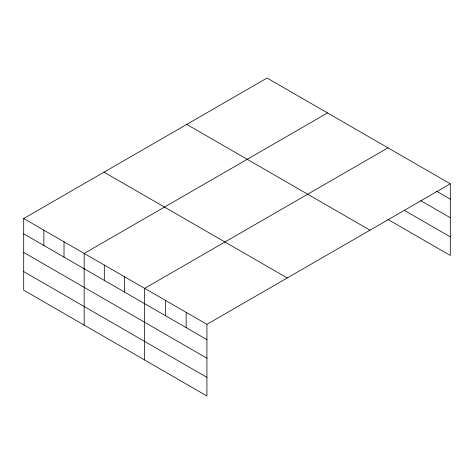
<?xml version="1.0" encoding="UTF-8"?>
<svg xmlns="http://www.w3.org/2000/svg" width="474" height="474" viewBox="0 0 474 474"><rect width="100%" height="100%" fill="white"/><g stroke="black" fill="none" stroke-linecap="round" stroke-linejoin="round"><path stroke-width="0.71" d="M450.3 183.817L267.069 78.032L23.7 218.538L23.7 290.183L206.931 395.968L206.931 324.329L450.3 183.817L450.3 255.462L387.999 219.492M327.534 112.942L84.165 253.448L84.165 325.093M387.999 147.852L144.635 288.358L144.635 359.997M436.453 191.146L450.3 199.139M420.722 200.65L450.3 217.726M404.363 210.355L450.3 236.876M186.756 124.401L369.987 230.186M104.013 172.175L287.244 277.96M23.7 218.538L206.931 324.329M23.7 233.86L206.931 339.651M23.7 252.446L206.931 358.237M23.7 271.596L206.931 377.381M186.163 312.336L186.163 327.658M165.396 300.35L165.396 315.672M124.478 276.721L124.478 292.043M104.321 265.084L104.321 280.407M64.014 241.811L64.014 257.133M43.857 230.174L43.857 245.496"/></g></svg>
